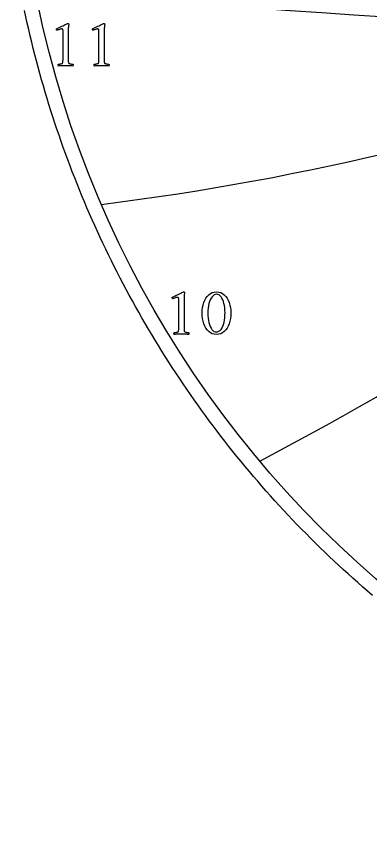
# Model space of a CAD drawing. Header units: millimetres. Extents: x -32.4 to 32.4, y -32.4 to 33.4.
# Drawn here: x -31.9 to -21.03, y -31.9 to -6.88 of the extents above; entities that cross this region are included whole.
import ezdxf

# ---------------------------------------------------------------- set-up
doc = ezdxf.new("R2010")
doc.units = ezdxf.units.MM
for name, color, linetype in [('CUT_OUTER', 1, 'Continuous'), ('ENGRAVE', 7, 'Continuous'), ('ENGRAVE_FINE', 8, 'Continuous'), ('TEXT', 5, 'Continuous')]:
    doc.layers.add(name, color=color, linetype=linetype)

msp = doc.modelspace()

# ---------------------------------------------------------------- linework, layer by layer
at = {"layer": 'CUT_OUTER'}
msp.add_lwpolyline([(-20.9794, -24.6249), (-21.1301, -24.4957), (-21.28, -24.3656), (-21.4292, -24.2346), (-21.5774, -24.1026), (-21.7249, -23.9698), (-21.8716, -23.836), (-22.0174, -23.7014), (-22.1625, -23.5658), (-22.3066, -23.4294), (-22.45, -23.2921), (-22.5925, -23.1539), (-22.7341, -23.0148), (-22.8749, -22.8749), (-23.0148, -22.7341), (-23.1539, -22.5925), (-23.2921, -22.45), (-23.4294, -22.3066), (-23.5658, -22.1625), (-23.7014, -22.0174), (-23.836, -21.8716), (-23.9698, -21.7249), (-24.1026, -21.5774), (-24.2346, -21.4292), (-24.3656, -21.28), (-24.4957, -21.1301), (-24.6249, -20.9794), (-24.7532, -20.828), (-24.8805, -20.6757), (-25.0069, -20.5226), (-25.1323, -20.3688), (-25.2568, -20.2142), (-25.3804, -20.0589), (-25.503, -19.9027), (-25.6246, -19.7459), (-25.7453, -19.5883), (-25.865, -19.4299), (-25.9838, -19.2709), (-26.1015, -19.1111), (-26.2183, -18.9506), (-26.3341, -18.7893), (-26.4489, -18.6274), (-26.5627, -18.4648), (-26.6755, -18.3014), (-26.7873, -18.1374), (-26.898, -17.9727), (-27.0078, -17.8073), (-27.1166, -17.6413), (-27.2243, -17.4745), (-27.331, -17.3072), (-27.4367, -17.1391), (-27.5413, -16.9705), (-27.645, -16.8012), (-27.7475, -16.6312), (-27.849, -16.4607), (-27.9495, -16.2895), (-28.0489, -16.1177), (-28.1473, -15.9453), (-28.2446, -15.7722), (-28.3409, -15.5986), (-28.436, -15.4245), (-28.5302, -15.2497), (-28.6232, -15.0743), (-28.7151, -14.8984), (-28.806, -14.722), (-28.8958, -14.5449), (-28.9845, -14.3674), (-29.0721, -14.1892), (-29.1586, -14.0106), (-29.2441, -13.8314), (-29.3284, -13.6517), (-29.4116, -13.4715), (-29.4937, -13.2908), (-29.5747, -13.1096), (-29.6546, -12.9278), (-29.7333, -12.7456), (-29.811, -12.563), (-29.8875, -12.3798), (-29.9629, -12.1962), (-30.0372, -12.0121), (-30.1103, -11.8276), (-30.1823, -11.6426), (-30.2532, -11.4572), (-30.3229, -11.2713), (-30.3915, -11.0851), (-30.459, -10.8984), (-30.5252, -10.7113), (-30.5904, -10.5238), (-30.6544, -10.3359), (-30.7172, -10.1476), (-30.7789, -9.9589), (-30.8395, -9.7699), (-30.8988, -9.5805), (-30.957, -9.3907), (-31.0141, -9.2006), (-31.0699, -9.0101), (-31.1246, -8.8193), (-31.1782, -8.6282), (-31.2305, -8.4367), (-31.2817, -8.2449), (-31.3317, -8.0528), (-31.3805, -7.8604), (-31.4282, -7.6677), (-31.4746, -7.4747), (-31.5199, -7.2815), (-31.564, -7.0879), (-31.6069, -6.8941), (-31.6486, -6.7001)], dxfattribs=at)
at = {"layer": 'ENGRAVE'}
msp.add_circle((0, 0), 31.9, dxfattribs=at)
for centre, radius, start, end in [((-39.3103, 68.0875), 81.3464, 277.076278, 290.392484), ((-74.0512, 74.0512), 106.7858, 297.686788, 307.673943)]:
    msp.add_arc(centre, radius, start, end, dxfattribs=at)
at = {"layer": 'ENGRAVE_FINE'}
msp.add_arc((0, 322.4182), 329.9497, 264.552608, 275.447392, dxfattribs=at)
at = {"layer": 'TEXT'}
for points in [[(-30.4668, -8.1586), (-30.4668, -7.3401), (-30.4674, -7.32), (-30.4691, -7.3033), (-30.472, -7.29), (-30.4761, -7.28), (-30.4816, -7.2727), (-30.4888, -7.2676), (-30.4977, -7.2645), (-30.5082, -7.2634), (-30.5212, -7.2644), (-30.5373, -7.2673), (-30.5564, -7.2722), (-30.5787, -7.279), (-30.6011, -7.2864), (-30.6207, -7.2932), (-30.6374, -7.2994), (-30.6512, -7.3049), (-30.6594, -7.2972), (-30.6652, -7.2888), (-30.6687, -7.2796), (-30.6699, -7.2696), (-30.6699, -7.2695), (-30.6699, -7.2691), (-30.6699, -7.2685), (-30.6699, -7.2676), (-30.6696, -7.2638), (-30.6688, -7.2608), (-30.6676, -7.2586), (-30.6657, -7.2572), (-30.6245, -7.2385), (-30.5836, -7.2196), (-30.5432, -7.2007), (-30.5031, -7.1816), (-30.4649, -7.1632), (-30.43, -7.1466), (-30.3985, -7.1316), (-30.3704, -7.1184), (-30.3472, -7.1075), (-30.3303, -7.0997), (-30.3197, -7.095), (-30.3155, -7.0935), (-30.3114, -7.0935), (-30.3066, -7.0943), (-30.3026, -7.0966), (-30.2993, -7.1005), (-30.2969, -7.1059), (-30.2949, -7.1119), (-30.2933, -7.1173), (-30.2918, -7.1222), (-30.2907, -7.1266), (-30.2912, -7.1298), (-30.2927, -7.1393), (-30.2953, -7.1552), (-30.299, -7.1774), (-30.3026, -7.2055), (-30.3052, -7.2388), (-30.3067, -7.2775), (-30.3072, -7.3214), (-30.3072, -8.1586), (-30.3072, -8.181), (-30.307, -8.2027), (-30.3067, -8.2235), (-30.3062, -8.2436), (-30.3052, -8.2624), (-30.3034, -8.2793), (-30.3006, -8.2945), (-30.2969, -8.3078), (-30.2934, -8.3129), (-30.287, -8.3177), (-30.2778, -8.3222), (-30.2658, -8.3265), (-30.2521, -8.3303), (-30.2381, -8.3335), (-30.2236, -8.336), (-30.2088, -8.3379), (-30.1949, -8.3392), (-30.1832, -8.3402), (-30.1736, -8.3408), (-30.1663, -8.341), (-30.1635, -8.3459), (-30.1614, -8.3524), (-30.1599, -8.3604), (-30.1591, -8.37), (-30.1591, -8.3796), (-30.1604, -8.3876), (-30.1628, -8.3941), (-30.1663, -8.399), (-30.1968, -8.397), (-30.2259, -8.3951), (-30.2538, -8.3934), (-30.2803, -8.3918), (-30.3067, -8.3904), (-30.3342, -8.3894), (-30.3627, -8.3888), (-30.3922, -8.3887), (-30.4206, -8.3888), (-30.4476, -8.3894), (-30.4734, -8.3904), (-30.4979, -8.3918), (-30.5226, -8.3934), (-30.5492, -8.3951), (-30.5775, -8.397), (-30.6077, -8.399), (-30.6113, -8.3941), (-30.6137, -8.3876), (-30.6149, -8.3796), (-30.615, -8.37), (-30.6141, -8.3604), (-30.6126, -8.3524), (-30.6105, -8.3459), (-30.6077, -8.341), (-30.6004, -8.3408), (-30.5909, -8.3402), (-30.5792, -8.3392), (-30.5652, -8.3379), (-30.5504, -8.336), (-30.536, -8.3335), (-30.5219, -8.3303), (-30.5082, -8.3265), (-30.4963, -8.3222), (-30.4875, -8.3177), (-30.4818, -8.3129), (-30.4792, -8.3078), (-30.4755, -8.2945), (-30.4725, -8.2793), (-30.4703, -8.2624), (-30.4689, -8.2436), (-30.468, -8.2235), (-30.4673, -8.2027), (-30.4669, -8.181), (-30.4668, -8.1586)], [(-29.3644, -8.1586), (-29.3644, -7.3401), (-29.3649, -7.32), (-29.3667, -7.3033), (-29.3696, -7.29), (-29.3737, -7.28), (-29.3792, -7.2727), (-29.3864, -7.2676), (-29.3953, -7.2645), (-29.4058, -7.2634), (-29.4188, -7.2644), (-29.4348, -7.2673), (-29.454, -7.2722), (-29.4763, -7.279), (-29.4987, -7.2864), (-29.5182, -7.2932), (-29.5349, -7.2994), (-29.5488, -7.3049), (-29.557, -7.2972), (-29.5628, -7.2888), (-29.5663, -7.2796), (-29.5674, -7.2696), (-29.5674, -7.2695), (-29.5674, -7.2691), (-29.5674, -7.2685), (-29.5674, -7.2676), (-29.5672, -7.2638), (-29.5664, -7.2608), (-29.5651, -7.2586), (-29.5633, -7.2572), (-29.522, -7.2385), (-29.4812, -7.2196), (-29.4407, -7.2007), (-29.4006, -7.1816), (-29.3624, -7.1632), (-29.3276, -7.1466), (-29.2961, -7.1316), (-29.268, -7.1184), (-29.2448, -7.1075), (-29.2279, -7.0997), (-29.2173, -7.095), (-29.2131, -7.0935), (-29.2089, -7.0935), (-29.2042, -7.0943), (-29.2001, -7.0966), (-29.1969, -7.1005), (-29.1944, -7.1059), (-29.1925, -7.1119), (-29.1908, -7.1173), (-29.1894, -7.1222), (-29.1882, -7.1266), (-29.1887, -7.1298), (-29.1903, -7.1393), (-29.1929, -7.1552), (-29.1965, -7.1774), (-29.2001, -7.2055), (-29.2027, -7.2388), (-29.2043, -7.2775), (-29.2048, -7.3214), (-29.2048, -8.1586), (-29.2047, -8.181), (-29.2045, -8.2027), (-29.2042, -8.2235), (-29.2038, -8.2436), (-29.2028, -8.2624), (-29.2009, -8.2793), (-29.1981, -8.2945), (-29.1944, -8.3078), (-29.1909, -8.3129), (-29.1846, -8.3177), (-29.1754, -8.3222), (-29.1634, -8.3265), (-29.1497, -8.3303), (-29.1356, -8.3335), (-29.1212, -8.336), (-29.1064, -8.3379), (-29.0924, -8.3392), (-29.0807, -8.3402), (-29.0712, -8.3408), (-29.0639, -8.341), (-29.0611, -8.3459), (-29.059, -8.3524), (-29.0575, -8.3604), (-29.0566, -8.37), (-29.0567, -8.3796), (-29.0579, -8.3876), (-29.0603, -8.3941), (-29.0639, -8.399), (-29.0943, -8.397), (-29.1235, -8.3951), (-29.1513, -8.3934), (-29.1779, -8.3918), (-29.2043, -8.3904), (-29.2317, -8.3894), (-29.2602, -8.3888), (-29.2898, -8.3887), (-29.3181, -8.3888), (-29.3452, -8.3894), (-29.371, -8.3904), (-29.3954, -8.3918), (-29.4202, -8.3934), (-29.4467, -8.3951), (-29.4751, -8.397), (-29.5053, -8.399), (-29.5088, -8.3941), (-29.5112, -8.3876), (-29.5125, -8.3796), (-29.5125, -8.37), (-29.5117, -8.3604), (-29.5102, -8.3524), (-29.5081, -8.3459), (-29.5053, -8.341), (-29.498, -8.3408), (-29.4884, -8.3402), (-29.4767, -8.3392), (-29.4628, -8.3379), (-29.448, -8.336), (-29.4335, -8.3335), (-29.4195, -8.3303), (-29.4058, -8.3265), (-29.3939, -8.3222), (-29.3851, -8.3177), (-29.3794, -8.3129), (-29.3768, -8.3078), (-29.373, -8.2945), (-29.3701, -8.2793), (-29.3679, -8.2624), (-29.3664, -8.2436), (-29.3655, -8.2235), (-29.3649, -8.2027), (-29.3645, -8.181), (-29.3644, -8.1586)], [(-26.9163, -16.3863), (-26.9163, -15.5677), (-26.9169, -15.5477), (-26.9186, -15.531), (-26.9215, -15.5176), (-26.9256, -15.5076), (-26.9311, -15.5004), (-26.9383, -15.4952), (-26.9472, -15.4921), (-26.9577, -15.4911), (-26.9707, -15.492), (-26.9867, -15.495), (-27.0059, -15.4998), (-27.0282, -15.5066), (-27.0506, -15.5141), (-27.0701, -15.5209), (-27.0869, -15.527), (-27.1007, -15.5325), (-27.1089, -15.5249), (-27.1147, -15.5165), (-27.1182, -15.5073), (-27.1194, -15.4973), (-27.1194, -15.4972), (-27.1194, -15.4968), (-27.1194, -15.4961), (-27.1194, -15.4952), (-27.1191, -15.4915), (-27.1183, -15.4885), (-27.117, -15.4863), (-27.1152, -15.4849), (-27.074, -15.4661), (-27.0331, -15.4473), (-26.9926, -15.4283), (-26.9525, -15.4092), (-26.9143, -15.3909), (-26.8795, -15.3742), (-26.848, -15.3593), (-26.8199, -15.346), (-26.7967, -15.3351), (-26.7798, -15.3274), (-26.7692, -15.3227), (-26.765, -15.3211), (-26.7609, -15.3211), (-26.7561, -15.3219), (-26.7521, -15.3243), (-26.7488, -15.3281), (-26.7464, -15.3336), (-26.7444, -15.3395), (-26.7427, -15.345), (-26.7413, -15.3499), (-26.7401, -15.3543), (-26.7407, -15.3575), (-26.7422, -15.367), (-26.7448, -15.3829), (-26.7484, -15.4051), (-26.7521, -15.4331), (-26.7546, -15.4665), (-26.7562, -15.5051), (-26.7567, -15.5491), (-26.7567, -16.3863), (-26.7567, -16.4087), (-26.7565, -16.4303), (-26.7561, -16.4512), (-26.7557, -16.4712), (-26.7547, -16.49), (-26.7528, -16.507), (-26.75, -16.5221), (-26.7464, -16.5355), (-26.7429, -16.5405), (-26.7365, -16.5453), (-26.7273, -16.5499), (-26.7153, -16.5541), (-26.7016, -16.558), (-26.6876, -16.5611), (-26.6731, -16.5637), (-26.6583, -16.5655), (-26.6444, -16.5669), (-26.6326, -16.5679), (-26.6231, -16.5684), (-26.6158, -16.5686), (-26.613, -16.5736), (-26.6109, -16.58), (-26.6094, -16.5881), (-26.6086, -16.5977), (-26.6086, -16.6072), (-26.6098, -16.6153), (-26.6122, -16.6217), (-26.6158, -16.6267), (-26.6462, -16.6247), (-26.6754, -16.6228), (-26.7032, -16.621), (-26.7298, -16.6194), (-26.7562, -16.6181), (-26.7837, -16.6171), (-26.8122, -16.6165), (-26.8417, -16.6163), (-26.87, -16.6165), (-26.8971, -16.6171), (-26.9229, -16.6181), (-26.9474, -16.6194), (-26.9721, -16.621), (-26.9987, -16.6228), (-27.027, -16.6247), (-27.0572, -16.6267), (-27.0608, -16.6217), (-27.0632, -16.6153), (-27.0644, -16.6072), (-27.0644, -16.5977), (-27.0636, -16.5881), (-27.0621, -16.58), (-27.06, -16.5736), (-27.0572, -16.5686), (-27.0499, -16.5684), (-27.0404, -16.5679), (-27.0286, -16.5669), (-27.0147, -16.5655), (-26.9999, -16.5637), (-26.9854, -16.5611), (-26.9714, -16.558), (-26.9577, -16.5541), (-26.9458, -16.5499), (-26.937, -16.5453), (-26.9313, -16.5405), (-26.9287, -16.5355), (-26.925, -16.5221), (-26.922, -16.507), (-26.9198, -16.49), (-26.9184, -16.4712), (-26.9174, -16.4512), (-26.9168, -16.4303), (-26.9164, -16.4087), (-26.9163, -16.3863)], [(-25.762, -15.3232), (-25.6933, -15.3288), (-25.6302, -15.3455), (-25.5726, -15.3733), (-25.5206, -15.4123), (-25.4744, -15.4606), (-25.4341, -15.5162), (-25.3998, -15.5792), (-25.3714, -15.6496), (-25.3492, -15.7254), (-25.3333, -15.8048), (-25.3238, -15.8876), (-25.3206, -15.9739), (-25.3239, -16.0602), (-25.3336, -16.1431), (-25.3498, -16.2224), (-25.3725, -16.2982), (-25.4013, -16.3687), (-25.4359, -16.4319), (-25.4764, -16.4878), (-25.5227, -16.5365), (-25.5746, -16.576), (-25.6317, -16.6041), (-25.6942, -16.621), (-25.762, -16.6267), (-25.8281, -16.621), (-25.8895, -16.6041), (-25.9462, -16.576), (-25.9983, -16.5365), (-26.0451, -16.4878), (-26.0861, -16.4319), (-26.1212, -16.3687), (-26.1506, -16.2982), (-26.1737, -16.2224), (-26.1902, -16.1431), (-26.2001, -16.0602), (-26.2034, -15.9739), (-26.2002, -15.8876), (-26.1905, -15.8048), (-26.1743, -15.7254), (-26.1516, -15.6496), (-26.1227, -15.5792), (-26.0879, -15.5162), (-26.0471, -15.4606), (-26.0003, -15.4123), (-25.9481, -15.3733), (-25.891, -15.3455), (-25.829, -15.3288), (-25.762, -15.3232)], [(-25.7517, -15.3978), (-25.7927, -15.4027), (-25.8307, -15.4172), (-25.8657, -15.4415), (-25.8978, -15.4755), (-25.9266, -15.5177), (-25.9519, -15.5664), (-25.9737, -15.6218), (-25.9921, -15.6838), (-26.0066, -15.7509), (-26.0169, -15.8216), (-26.0231, -15.8959), (-26.0252, -15.9739), (-26.0231, -16.051), (-26.0169, -16.1249), (-26.0066, -16.1956), (-25.9921, -16.263), (-25.974, -16.3255), (-25.9529, -16.3814), (-25.9289, -16.4306), (-25.9019, -16.4733), (-25.8723, -16.5078), (-25.8405, -16.5324), (-25.8065, -16.5471), (-25.7703, -16.5521), (-25.7267, -16.547), (-25.6869, -16.5319), (-25.651, -16.5066), (-25.619, -16.4712), (-25.5909, -16.4275), (-25.5665, -16.377), (-25.5458, -16.3197), (-25.5289, -16.2557), (-25.5158, -16.187), (-25.5064, -16.1153), (-25.5007, -16.0409), (-25.4989, -15.9635), (-25.5009, -15.8858), (-25.5069, -15.812), (-25.5169, -15.7423), (-25.531, -15.6765), (-25.5486, -15.6161), (-25.5693, -15.562), (-25.5931, -15.5145), (-25.6201, -15.4735), (-25.6497, -15.4404), (-25.6815, -15.4167), (-25.7155, -15.4025), (-25.7517, -15.3978)]]:
    msp.add_lwpolyline(points, close=True, dxfattribs=at)

doc.saveas('drawing.dxf')
